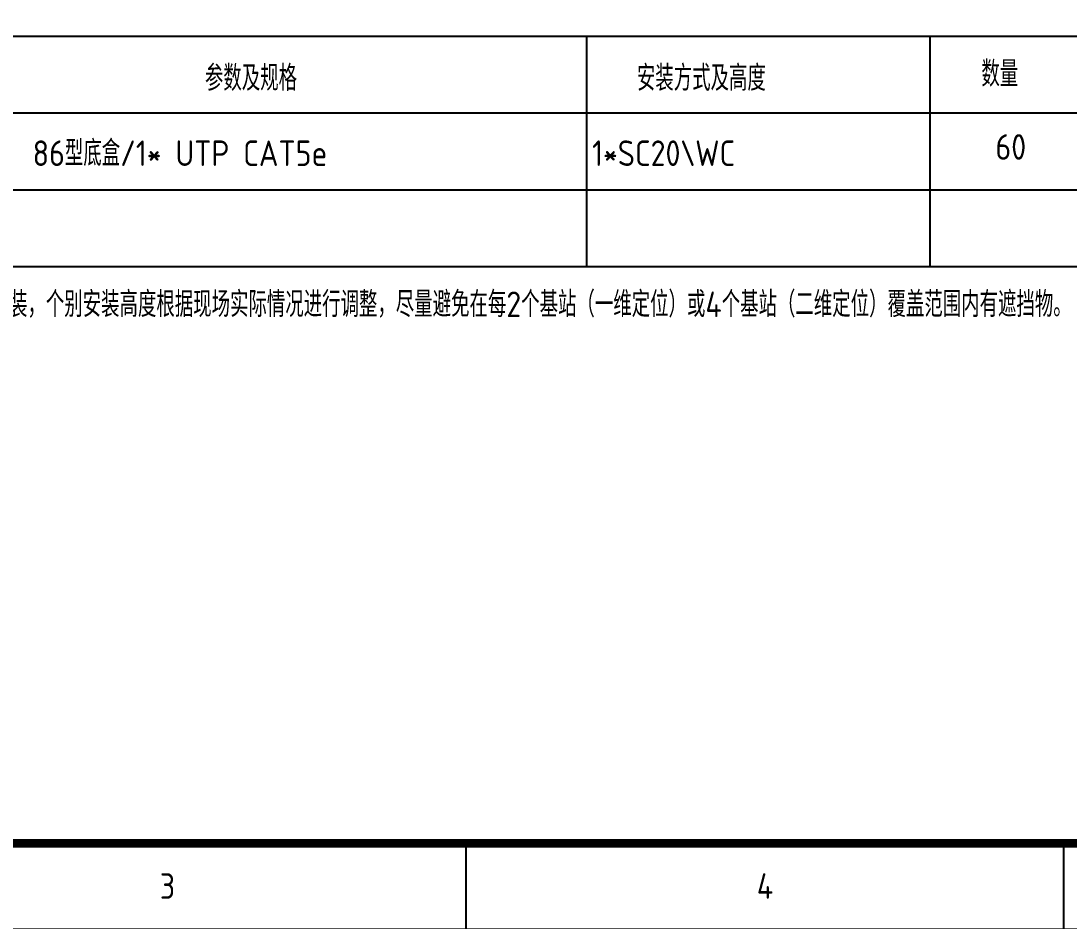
# Model space of a CAD drawing. Extents: x 93518 to 937116, y -359949 to 58022.
# Drawn here: x 700594 to 712886, y -122580 to -111924 of the extents above; entities that cross this region are included whole.
import ezdxf
from ezdxf.enums import TextEntityAlignment as Align

# ---------------------------------------------------------------- set-up
doc = ezdxf.new("R2010")
doc.units = 0
doc.header["$LTSCALE"] = 1000
doc.header["$MEASUREMENT"] = 0
doc.layers.get('0').update_dxf_attribs({"color": 8, "linetype": 'CONTINUOUS'})
doc.layers.add('-人员定位标注', color=4, linetype='CONTINUOUS')
doc.styles.add('-GBCBIGGBENOR', font='gbenor.shx', dxfattribs={"width": 0.7, "bigfont": 'gbcbig.shx'})
doc.styles.get("Standard").update_dxf_attribs({"font": 'GBENOR', "bigfont": 'GBCBIG'})

# ---------------------------------------------------------------- blocks, each defined once
blk = doc.blocks.new('GEDI_WK_A1')
at = {"color": 3}
for p, q in [((210.25, 0), (210.25, 10)), ((280.33, 0), (280.33, 10))]:
    blk.add_line(p, q, dxfattribs=at)
for points, const_width in [([(0, 0), (841, 0), (841, 594), (0, 594)], 0.1), ([(25, 10), (831, 10), (831, 584), (25, 584)], 1)]:
    blk.add_lwpolyline(points, close=True, dxfattribs=dict(at, const_width=const_width))
for s, p in [('3', (175.21, 5)), ('4', (245.29, 5))]:
    blk.add_text(s, height=3, dxfattribs=at).set_placement(p, align=Align.MIDDLE)

msp = doc.modelspace()

# ---------------------------------------------------------------- linework, layer by layer
at = {"layer": '-人员定位标注'}
for p, q in [((694471.6, -112104.3), (713092.1, -112104.3)), ((707225.7, -112104.3), (707225.7, -114804.3)), ((711254.1, -112104.3), (711254.1, -114804.3)), ((694471.6, -113004.3), (713092.1, -113004.3)), ((694471.6, -113904.3), (713092.1, -113904.3)), ((694471.6, -114804.3), (713092.1, -114804.3))]:
    msp.add_line(p, q, dxfattribs=at)

# ---------------------------------------------------------------- block references
at = {"xscale": 100, "yscale": 100, "zscale": 100}
msp.add_blockref('GEDI_WK_A1', (684791.4, -122574.9), dxfattribs=at)

# ---------------------------------------------------------------- texts
at = {"layer": '-人员定位标注', "style": '-GBCBIGGBENOR'}
for s, p in [('参数及规格', (702751.9, -112744.3)), ('安装方式及高度', (707817.9, -112744.3)), ('数量', (711858.1, -112694.9)), ('86型底盒/1* UTP CAT5e', (700731.2, -113626.5)), ('1*SC20\\WC', (707291.7, -113626.1)), ('60', (712022.8, -113552.9)), ('说明：各定位基站安装高度原则上为2.5~4米，建议采用壁装，个别安装高度根据现场实际情况进行调整，尽量避免在每2个基站（一维定位）或4个基站（二维定位）覆盖范围内有遮挡物。', (694683.7, -115399))]:
    msp.add_text(s, height=300, dxfattribs=at).set_placement(p)

doc.saveas('drawing.dxf')
